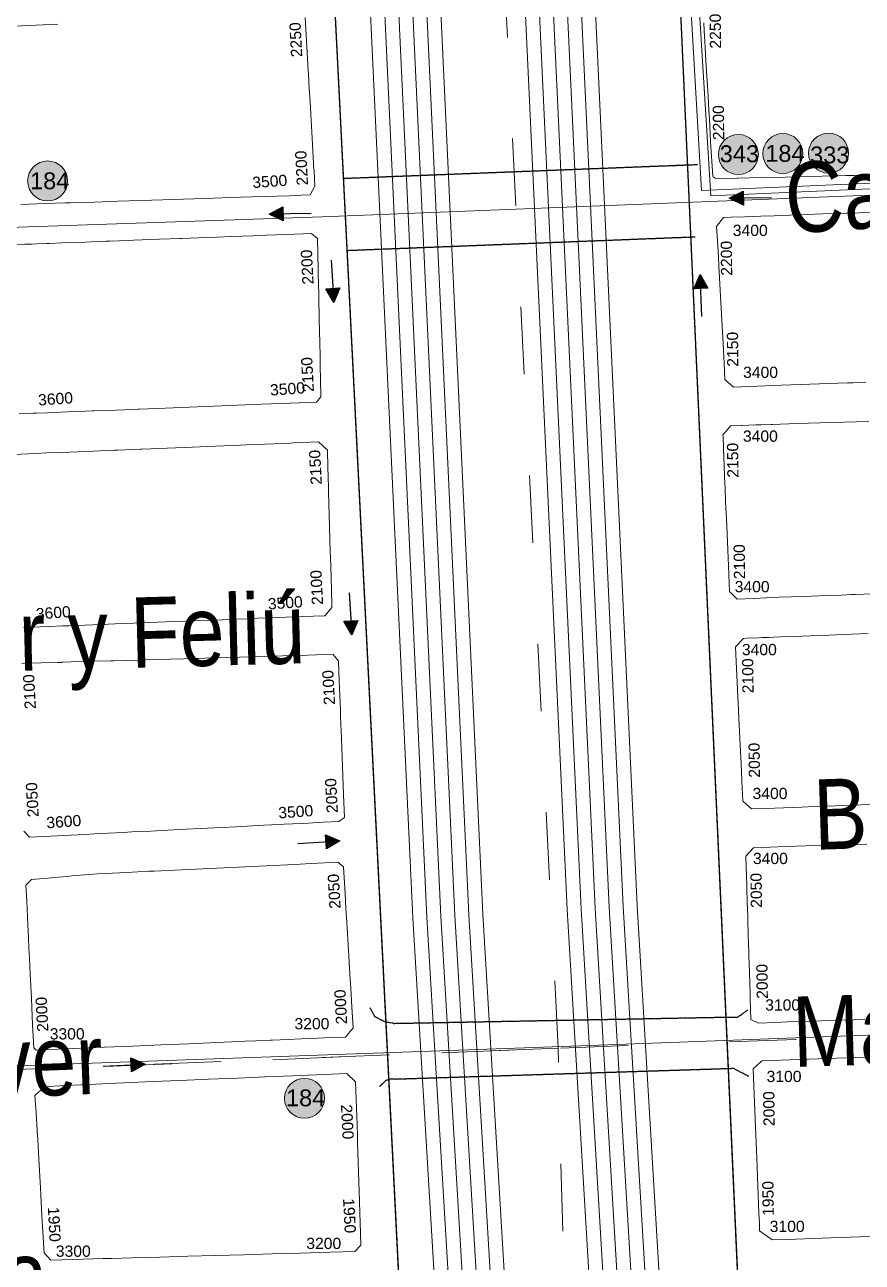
# Model space of a CAD drawing. Header units: millimetres. Extents: x 11558 to 23675, y 49449 to 61482.
# Drawn here: x 17362.6 to 17660.8, y 55623 to 56063.2 of the extents above; entities that cross this region are included whole.
import ezdxf

# ---------------------------------------------------------------- set-up
doc = ezdxf.new("R2010")
doc.units = ezdxf.units.MM
doc.linetypes.add('ACAD_ISO03W100', pattern=[30, 12, -18])
doc.linetypes.add('HIDDEN', pattern=[0.375, 0.25, -0.125])
for name, color, linetype in [('0. autopistas', 254, 'Continuous'), ('0. plano base - nombres calles', 22, 'Continuous'), ('0. Plano Base - PLANO', 254, 'Continuous'), ('0. Plano base - sentido calles', 253, 'Continuous'), ('0.BARRIOS - DIVISIÓN', 12, 'ACAD_ISO03W100'), ('7. puesta en valor CC la lucila', 212, 'Continuous'), ('Linea 343 IDA', 55, 'Continuous'), ('numeración', 7, 'Continuous')]:
    doc.layers.add(name, color=color, linetype=linetype)
for name, color, linetype, true_color in [('Linea 15 a Cap', 7, 'Continuous', 0x13f12d), ('Linea 15 a Prov', 7, 'Continuous', 0x077e15), ('Linea 184 IDA', 7, 'Continuous', 0x3d3d3d), ('Linea 184 REGRESO', 7, 'Continuous', 0x18f75b), ('Linea 194 ida', 7, 'Continuous', 0x8f148f), ('Linea 194 vuelta', 7, 'Continuous', 0x34dad7), ('Linea 228 ida', 7, 'Continuous', 0x8d6453), ('Linea 228 vuelta', 7, 'Continuous', 0x73a95b), ('Linea 371', 7, 'Continuous', 0xfb0804), ('Linea 430', 7, 'Continuous', 0xdb7a0a), ('Linea 57 ida', 7, 'Continuous', 0xf6120e), ('Linea 57 vuelta', 7, 'Continuous', 0x71160a), ('Linea 707 - ex333', 7, 'Continuous', 0xad002b)]:
    doc.layers.add(name, color=color, linetype=linetype, true_color=true_color)
doc.layers.get('7. puesta en valor CC la lucila').off()
doc.styles.get("Standard").update_dxf_attribs({"font": 'arial.ttf'})

# ---------------------------------------------------------------- blocks, each defined once
blk = doc.blocks.new('MANZANAS')
at = {"layer": '0. Plano Base - PLANO', "color": 0, "linetype": 'Continuous', "lineweight": 5}
for p, q in [((5636954.02, 6178970.23), (5636844.52, 6178907.79)), ((5636857.42, 6178885.74), (5636965.11, 6178947.14))]:
    blk.add_line(p, q, dxfattribs=at)
for points in [[(5636874.73, 6179076.35), (5636826.11, 6179184.3), (5637229.55, 6178486.46), (5637246.52, 6178452.94), (5637249.52, 6178447.94), (5637250.51, 6178445.94), (5637250.51, 6178441.94), (5637155.46, 6178388.03), (5637152.46, 6178388.03), (5637150.46, 6178389.03), (5637148.46, 6178391.04), (5637143.96, 6178396.04), (5636706.98, 6179142.85)], [(5637014.27, 6178997.58), (5637006.59, 6178993.35), (5637005.17, 6178992.56), (5637002.67, 6178991.18), (5636999.04, 6178989.18), (5636983.86, 6178980.82), (5636976.37, 6178976.69), (5636968.94, 6178972.59), (5636968.74, 6178972.48), (5636962.55, 6178969.07), (5636961.79, 6178968.84), (5636961, 6178968.96), (5636960.65, 6178969.14), (5636956.16, 6178976.67), (5636954.4, 6178979.61), (5636950.25, 6178986.59), (5636948.68, 6178989.22), (5636946.1, 6178993.55), (5636944.19, 6178996.75), (5636941.55, 6179001.17), (5636938.6, 6179006.13), (5636937.05, 6179008.73), (5636936.08, 6179010.36), (5636934.08, 6179013.71), (5636934.06, 6179013.75), (5636932.67, 6179016.07)], [(5637042.89, 6178929.21), (5637038.84, 6178926.93), (5637037.16, 6178925.99), (5637031.33, 6178922.71), (5637016.68, 6178914.48), (5637001.78, 6178905.96), (5636997.86, 6178906.98), (5636994.9, 6178912), (5636990.28, 6178919.85), (5636986.11, 6178926.93), (5636981.72, 6178934.39), (5636977.32, 6178941.86), (5636975.64, 6178944.72), (5636972.8, 6178949.47), (5636970.07, 6178953.85), (5636970.84, 6178957.84), (5636973.25, 6178959.2), (5636977.51, 6178961.61), (5636982.46, 6178964.4), (5636986.55, 6178966.71), (5636991.57, 6178969.55), (5636994.29, 6178971.09), (5637001.61, 6178975.23), (5637008.89, 6178979.34), (5637009.96, 6178979.95), (5637012.93, 6178981.62), (5637016.47, 6178983.62)], [(5636715.02, 6178901.57), (5636720.56, 6178904.81), (5636722.12, 6178905.72), (5636728.9, 6178909.69)], [(5636805.97, 6178952.33), (5636812.3, 6178941.66), (5636814.59, 6178937.8), (5636816.41, 6178934.73), (5636818.8, 6178930.72), (5636821.21, 6178926.65), (5636823.52, 6178922.76), (5636827.88, 6178915.42), (5636832.52, 6178907.6), (5636832.91, 6178906.94), (5636833.98, 6178905.14), (5636836.66, 6178900.62), (5636836.61, 6178898.92), (5636836.56, 6178897.09), (5636833.8, 6178895.54), (5636830.06, 6178893.44), (5636822.3, 6178889.08), (5636814.95, 6178884.95), (5636803.67, 6178878.61), (5636790.83, 6178871.4), (5636776.9, 6178863.58), (5636769.73, 6178859.55), (5636762.17, 6178855.3), (5636760.67, 6178854.46), (5636754.34, 6178850.9), (5636746.75, 6178846.64)], [(5637079.49, 6178863.38), (5637074.42, 6178860.52), (5637073.18, 6178859.82), (5637070.08, 6178858.07), (5637065.76, 6178855.63), (5637058.14, 6178851.33), (5637050.6, 6178847.08), (5637043.05, 6178842.68), (5637037.78, 6178839.61), (5637034.04, 6178840.78), (5637032.66, 6178843.2), (5637030.99, 6178846.1), (5637026.69, 6178853.62), (5637022.38, 6178861.13), (5637018.07, 6178868.64), (5637017.28, 6178870.02), (5637016.64, 6178871.14), (5637016.58, 6178871.26), (5637015.66, 6178872.85), (5637015.03, 6178873.96), (5637013.55, 6178876.55), (5637008.73, 6178884.96), (5637006.7, 6178888.49), (5637006.31, 6178889.14), (5637006.52, 6178890.06), (5637006.74, 6178891.02), (5637006.9, 6178891.73), (5637007.26, 6178893.28), (5637010.52, 6178895.11), (5637010.78, 6178895.25), (5637012.82, 6178896.4), (5637015.12, 6178897.69), (5637016.66, 6178898.56), (5637016.75, 6178898.6), (5637019.87, 6178900.36), (5637020.23, 6178900.56), (5637027.78, 6178904.8), (5637035.1, 6178908.9), (5637042.44, 6178913.02), (5637046.33, 6178915.21), (5637050.14, 6178917.34)], [(5636750.77, 6178832.56), (5636754.55, 6178834.71), (5636756.75, 6178835.96), (5636758.33, 6178836.86), (5636761.42, 6178838.62), (5636762.19, 6178839.05), (5636766.02, 6178841.23), (5636773.38, 6178845.41), (5636775.1, 6178846.39), (5636779.88, 6178849.11), (5636780.92, 6178849.7), (5636786.68, 6178852.97), (5636788.27, 6178853.88), (5636796.26, 6178858.42), (5636802.57, 6178862), (5636803.17, 6178862.34), (5636810.92, 6178866.75), (5636814.22, 6178868.62), (5636818.52, 6178871.06), (5636825.25, 6178874.89), (5636826.13, 6178875.39), (5636835.63, 6178880.79), (5636843.3, 6178885.15), (5636846.06, 6178884.57), (5636851.4, 6178874.81), (5636851.97, 6178873.78), (5636855.62, 6178867.12), (5636856.1, 6178866.24), (5636859.76, 6178859.55), (5636863.93, 6178851.94), (5636864.31, 6178851.24), (5636865.71, 6178848.7), (5636868, 6178844.51), (5636869.96, 6178840.93), (5636873.11, 6178835.18), (5636872.78, 6178833.62), (5636872.59, 6178832.79), (5636864.52, 6178828.18), (5636864.41, 6178828.12), (5636861.73, 6178826.59), (5636855.57, 6178823.07), (5636848.15, 6178818.84), (5636840.59, 6178814.53), (5636833.17, 6178810.29), (5636825.74, 6178806.06), (5636817.85, 6178801.56), (5636817.38, 6178801.29), (5636815.7, 6178800.33), (5636810.61, 6178797.42), (5636803.64, 6178793.45), (5636803.12, 6178793.15), (5636799.04, 6178790.82), (5636795.63, 6178788.88), (5636789.31, 6178785.27), (5636785.88, 6178783.32), (5636784.91, 6178782.76), (5636780.54, 6178780.27)], [(5637115.04, 6178797.5), (5637110.68, 6178795.03), (5637107.63, 6178793.3), (5637100.11, 6178789.03), (5637095.89, 6178786.64), (5637092.28, 6178784.59), (5637083.86, 6178779.82), (5637080.23, 6178777.76), (5637076.7, 6178775.75), (5637072.71, 6178776.76), (5637069.1, 6178782.97), (5637069.04, 6178783.08), (5637065.88, 6178788.52), (5637063.86, 6178791.99), (5637059.03, 6178800.3), (5637055.18, 6178806.92), (5637054.05, 6178808.87), (5637050.15, 6178815.57), (5637049.02, 6178817.51), (5637045.1, 6178824.27), (5637046.24, 6178828.3), (5637047.18, 6178828.83), (5637050.96, 6178830.99), (5637051.99, 6178831.58), (5637054.03, 6178832.74), (5637055.57, 6178833.62), (5637057.65, 6178834.8), (5637061.79, 6178837.16), (5637069.45, 6178841.53), (5637072.67, 6178843.36), (5637077.02, 6178845.84), (5637084.78, 6178850.26)], [(5636785.32, 6178766.51), (5636792.47, 6178770.6), (5636795.65, 6178772.42), (5636799.76, 6178774.77), (5636802.81, 6178776.52), (5636810.18, 6178780.73), (5636816.71, 6178784.47), (5636817.69, 6178785.03), (5636822.21, 6178787.61), (5636824.72, 6178789.05), (5636825.22, 6178789.33), (5636832.92, 6178793.74), (5636840.76, 6178798.22), (5636847.86, 6178802.28), (5636855.6, 6178806.71), (5636857.47, 6178807.78), (5636859.65, 6178809.03), (5636863.25, 6178811.09), (5636871.2, 6178815.63), (5636871.9, 6178816.04), (5636879.71, 6178820.5), (5636883.88, 6178819.43), (5636886.91, 6178813.97), (5636888.52, 6178811.08), (5636890.34, 6178807.81), (5636891.1, 6178806.46), (5636895.28, 6178798.94), (5636896.94, 6178795.97), (5636899.52, 6178791.32), (5636901.32, 6178788.09), (5636903.84, 6178783.57), (5636906.16, 6178779.4), (5636907.92, 6178776.24), (5636910.7, 6178771.24), (5636911.1, 6178770.52), (5636910.19, 6178766.7), (5636910.02, 6178766.6), (5636903.4, 6178762.82), (5636900.66, 6178761.26), (5636893.62, 6178757.26), (5636889.44, 6178754.87), (5636886.18, 6178753.02), (5636881.51, 6178750.36), (5636878.48, 6178748.63), (5636871.26, 6178744.52), (5636867.08, 6178742.14), (5636863.46, 6178740.08), (5636855.96, 6178735.8), (5636848.56, 6178731.58), (5636845.31, 6178729.72), (5636841.01, 6178727.26), (5636833.4, 6178722.91), (5636830.98, 6178721.52), (5636829.18, 6178720.49), (5636824.71, 6178717.94), (5636816.97, 6178713.51)], [(5637147.01, 6178727.86), (5637143.49, 6178725.89), (5637138.75, 6178723.25), (5637130.97, 6178718.92), (5637123.02, 6178714.48), (5637119.17, 6178712.26), (5637114.07, 6178709.3), (5637111.05, 6178709.23), (5637107.34, 6178715.84), (5637106.13, 6178718), (5637105.92, 6178718.37), (5637105.35, 6178719.39), (5637104.96, 6178720.09), (5637102.62, 6178724.26), (5637101.54, 6178726.19), (5637101.51, 6178726.23), (5637101.24, 6178726.72), (5637100.15, 6178728.66), (5637100.09, 6178728.76), (5637098.77, 6178731.12), (5637098.51, 6178731.58), (5637097.8, 6178732.86), (5637096.51, 6178735.14), (5637096.3, 6178735.54), (5637091.23, 6178744.57), (5637091.2, 6178744.62), (5637087.64, 6178750.96), (5637086.11, 6178753.69), (5637084.42, 6178756.71), (5637082.61, 6178759.94), (5637083.68, 6178763.81), (5637093.83, 6178769.58), (5637099.66, 6178772.89), (5637102.28, 6178774.34), (5637107.93, 6178777.48), (5637115.89, 6178781.9), (5637118.91, 6178783.57)], [(5636822.42, 6178701.93), (5636825.22, 6178703.5), (5636828.41, 6178705.27), (5636833.48, 6178708.1), (5636834.86, 6178708.87), (5636834.95, 6178708.92), (5636837.7, 6178710.52), (5636842.28, 6178713.2), (5636850.03, 6178717.32), (5636851, 6178717.86), (5636855.26, 6178720.24), (5636858.72, 6178722.16), (5636859.8, 6178722.77), (5636868.56, 6178727.65), (5636872.73, 6178729.97), (5636874.23, 6178730.81), (5636876.18, 6178731.9), (5636877.47, 6178732.61), (5636881.34, 6178734.77), (5636886.06, 6178737.4), (5636894.13, 6178741.9), (5636894.94, 6178742.35), (5636903.5, 6178747.13), (5636906.04, 6178748.54), (5636908.49, 6178749.91), (5636914.04, 6178753), (5636919.17, 6178755.86), (5636922.01, 6178754.67), (5636925.49, 6178748.54), (5636930.63, 6178739.48), (5636931.77, 6178737.48), (5636935.62, 6178730.69), (5636940.55, 6178721.99), (5636945.5, 6178713.27), (5636949.51, 6178706.19), (5636948.4, 6178704.06), (5636943.56, 6178701.22), (5636938.96, 6178698.53), (5636934.17, 6178695.72), (5636931.63, 6178694.24), (5636929.66, 6178693.08), (5636927.66, 6178691.91), (5636925.21, 6178690.48), (5636916.8, 6178685.55), (5636908.04, 6178680.42), (5636899.3, 6178675.31), (5636890.63, 6178670.23), (5636888.07, 6178668.73), (5636884.72, 6178666.77), (5636882.11, 6178665.24), (5636877.56, 6178662.58), (5636873.29, 6178660.07), (5636870.45, 6178658.41), (5636865.86, 6178655.72), (5636859.74, 6178652.14), (5636853.3, 6178648.37), (5636850.48, 6178649.37)], [(5637184.13, 6178660.14), (5637181.08, 6178658.42), (5637172.06, 6178653.33), (5637169.42, 6178651.85), (5637158.54, 6178645.71), (5637153.9, 6178643.09), (5637148.47, 6178643.89), (5637147.94, 6178644.83), (5637147.11, 6178646.28), (5637145.33, 6178649.41), (5637140.5, 6178657.86), (5637135.64, 6178666.37), (5637128.8, 6178678.37), (5637127.29, 6178681.01), (5637119.89, 6178693.97), (5637120.36, 6178695.33), (5637121.28, 6178697.98), (5637132.8, 6178704.47), (5637132.94, 6178704.55), (5637150.3, 6178714.33), (5637158.06, 6178718.7)], [(5637103.49, 6178706.25), (5637106.5, 6178707.74), (5637108.5, 6178711.74)], [(5637103.49, 6178706.25), (5636998.86, 6178649.36), (5636995.86, 6178648.36), (5636991.86, 6178648.36), (5636988.86, 6178650.37)], [(5637008.73, 6178632.05), (5637113.75, 6178690.91), (5637119.75, 6178690.91)], [(5637008.76, 6178632.07), (5637006.76, 6178631.07), (5637005.76, 6178630.07), (5637004.76, 6178627.07)]]:
    blk.add_lwpolyline(points, dxfattribs=at)
for points in [[(5636896.98, 6178586.02), (5636890.36, 6178582.22), (5636889.18, 6178582.54), (5636885.06, 6178589.6), (5636880.3, 6178597.78), (5636875.88, 6178605.38), (5636874.54, 6178607.69), (5636873.01, 6178610.3), (5636871.35, 6178613.16), (5636869.46, 6178616.42), (5636867.11, 6178620.45), (5636862.8, 6178627.85), (5636860.05, 6178632.58), (5636860.8, 6178635.33), (5636866.9, 6178639.18), (5636867.62, 6178639.63), (5636871.69, 6178642.2), (5636873.14, 6178643.12), (5636878.22, 6178646.32), (5636880.77, 6178647.93), (5636889.77, 6178653.22), (5636896.61, 6178657.19), (5636898.2, 6178658.12), (5636906.71, 6178663.07), (5636915.38, 6178668.1), (5636924.14, 6178673.2), (5636932.7, 6178678.17), (5636941.48, 6178683.28), (5636946.55, 6178686.22), (5636954.87, 6178691.06), (5636955.61, 6178690.89), (5636957.33, 6178690.49), (5636962.27, 6178682.24), (5636964.89, 6178677.86), (5636967.5, 6178673.49), (5636972.62, 6178664.93), (5636977.91, 6178656.1), (5636979.52, 6178653.4), (5636982.96, 6178647.65), (5636986.79, 6178641.26), (5636985.83, 6178637.12), (5636979.33, 6178633.38), (5636977.11, 6178632.1), (5636975.27, 6178631.04), (5636972.12, 6178629.23), (5636968.15, 6178626.95), (5636963.34, 6178624.18), (5636962.6, 6178623.76), (5636958.17, 6178621.21), (5636954.76, 6178619.25), (5636950.68, 6178616.9), (5636946.14, 6178614.29), (5636937.47, 6178609.31), (5636928.88, 6178604.37), (5636920.1, 6178599.32), (5636911.42, 6178594.33), (5636903.97, 6178590.05)], [(5637005.72, 6178608.07), (5637006.75, 6178606.24), (5637006.99, 6178605.82), (5637015.59, 6178590.5), (5637017.14, 6178587.75), (5637019.45, 6178583.64), (5637020.8, 6178581.24), (5637024.9, 6178573.93), (5637024.03, 6178570.95), (5637016.25, 6178566.62), (5637006.96, 6178561.46), (5636998.29, 6178556.64), (5636989.31, 6178551.65), (5636980.66, 6178546.85), (5636971.99, 6178542.03), (5636963.26, 6178537.18), (5636954.59, 6178532.36), (5636948.28, 6178528.86), (5636945.61, 6178527.37), (5636936.19, 6178522.13), (5636932.83, 6178520.27), (5636929.39, 6178518.36), (5636926.03, 6178519.5), (5636919.29, 6178530.87), (5636915.56, 6178537.17), (5636914.22, 6178539.43), (5636909, 6178548.26), (5636905.4, 6178554.33), (5636903.89, 6178556.88), (5636900.53, 6178562.56), (5636898.97, 6178565.05), (5636897.28, 6178567.73), (5636897.45, 6178568.15), (5636898.28, 6178570.13), (5636899.12, 6178572.12), (5636900.02, 6178572.66), (5636903.6, 6178574.78), (5636905.45, 6178575.88), (5636914.66, 6178581.29), (5636920.92, 6178584.88), (5636923.43, 6178586.33), (5636932.2, 6178591.37), (5636940.73, 6178596.27), (5636949.5, 6178601.31), (5636958.31, 6178606.38), (5636962.98, 6178609.05), (5636966.9, 6178611.31), (5636975.59, 6178616.3), (5636992.24, 6178625.87), (5636996.4, 6178624.66), (5637003.99, 6178611.16), (5637004.07, 6178611.01)]]:
    blk.add_lwpolyline(points, close=True, dxfattribs=at)
blk = doc.blocks.new('184 ida')
at = {"layer": 'Linea 184 IDA', "lineweight": 211, "true_color": 0xededed}
h = blk.add_hatch(color=7, dxfattribs=at)
h.dxf.hatch_style = 1
edge = h.paths.add_edge_path()
edge.add_arc((0, 0), 7.11, 0, 360)
at = {"layer": 'Linea 184 IDA', "lineweight": 9}
blk.add_circle((0, 0), 7.11, dxfattribs=at)
at = {"layer": 'Linea 184 IDA', "lineweight": 15, "insert": (-6.6, 3.17), "char_height": 6, "attachment_point": 1}
blk.add_mtext_dynamic_manual_height_columns('184', width=16.4579, gutter_width=12.5, heights=[0], dxfattribs=at)
blk = doc.blocks.new('184 vuelta')
at = {"layer": 'Linea 184 REGRESO', "lineweight": 211, "true_color": 0xededed}
h = blk.add_hatch(color=7, dxfattribs=at)
h.dxf.hatch_style = 1
edge = h.paths.add_edge_path()
edge.add_arc((0, 0), 7.11, 0, 360)
at = {"layer": 'Linea 184 REGRESO', "lineweight": 9}
blk.add_circle((0, 0), 7.11, dxfattribs=at)
at = {"layer": 'Linea 184 REGRESO', "lineweight": 15, "insert": (-6.26, 3.05), "char_height": 6, "attachment_point": 1}
blk.add_mtext_dynamic_manual_height_columns('184', width=16.4579, gutter_width=12.5, heights=[0], dxfattribs=at)
blk = doc.blocks.new('343 ida')
at = {"layer": 'Linea 343 IDA', "lineweight": 211, "true_color": 0xededed}
h = blk.add_hatch(color=7, dxfattribs=at)
h.dxf.hatch_style = 1
edge = h.paths.add_edge_path()
edge.add_arc((0, 0), 7.11, 0, 360)
at = {"layer": 'Linea 343 IDA', "lineweight": 15}
blk.add_circle((0, 0), 7.11, dxfattribs=at)
at = {"layer": 'Linea 343 IDA', "lineweight": 211, "insert": (-6.63, 3.28), "char_height": 6, "attachment_point": 1}
blk.add_mtext_dynamic_manual_height_columns('343', width=12.2859, gutter_width=12.5, heights=[0], dxfattribs=at)
blk = doc.blocks.new('707 ida')
at = {"layer": 'Linea 707 - ex333', "lineweight": 211, "true_color": 0xededed}
h = blk.add_hatch(color=7, dxfattribs=at)
h.dxf.hatch_style = 1
edge = h.paths.add_edge_path()
edge.add_arc((-10.26, 6.45), 7.11, 0, 360)
at = {"layer": 'Linea 707 - ex333', "lineweight": 9}
blk.add_circle((-10.26, 6.45), 7.11, dxfattribs=at)
at = {"layer": 'Linea 707 - ex333', "lineweight": 211, "insert": (-16.82, 8.81), "char_height": 6, "attachment_point": 1}
blk.add_mtext_dynamic_manual_height_columns('333', width=27.2677, gutter_width=12.5, heights=[0], dxfattribs=at)

msp = doc.modelspace()

# ---------------------------------------------------------------- hatches: boundary and pattern name
at = {"layer": '0. Plano base - sentido calles', "linetype": 'Continuous', "lineweight": 25, "ltscale": 2, "true_color": 0x1a1a1a}
h = msp.add_hatch(color=250, dxfattribs=at)
h.dxf.hatch_style = 1
h.paths.add_polyline_path([(17613.41, 56001.44), (17618.44, 55998.99), (17618.41, 56001.49)])
h.paths.add_polyline_path([(17613.41, 56001.44), (17618.41, 56001.49), (17618.38, 56003.99)])
h = msp.add_hatch(color=250, dxfattribs=at)
h.dxf.hatch_style = 1
h.paths.add_polyline_path([(17449.58, 55995.82), (17454.61, 55993.37), (17454.58, 55995.87)])
h.paths.add_polyline_path([(17449.58, 55995.82), (17454.58, 55995.87), (17454.55, 55998.37)])
h = msp.add_hatch(color=250, dxfattribs=at)
h.dxf.hatch_style = 1
h.paths.add_polyline_path([(17603.09, 55974.34), (17600.79, 55969.25), (17603.29, 55969.35)])
h.paths.add_polyline_path([(17603.09, 55974.34), (17603.29, 55969.35), (17605.79, 55969.45)])
h = msp.add_hatch(color=250, dxfattribs=at)
h.dxf.hatch_style = 1
h.paths.add_polyline_path([(17472.62, 55964.42), (17474.83, 55969.56), (17472.33, 55969.41)])
h.paths.add_polyline_path([(17472.62, 55964.42), (17472.33, 55969.41), (17469.84, 55969.27)])
h = msp.add_hatch(color=250, dxfattribs=at)
h.dxf.hatch_style = 1
h.paths.add_polyline_path([(17479.02, 55846.17), (17481.23, 55851.3), (17478.73, 55851.16)])
h.paths.add_polyline_path([(17479.02, 55846.17), (17478.73, 55851.16), (17476.23, 55851.01)])
h = msp.add_hatch(color=250, dxfattribs=at)
h.dxf.hatch_style = 1
h.paths.add_polyline_path([(17474.83, 55772.83), (17469.69, 55775.03), (17469.84, 55772.53)])
h.paths.add_polyline_path([(17474.83, 55772.83), (17469.84, 55772.53), (17469.99, 55770.04)])
h = msp.add_hatch(color=250, dxfattribs=at)
h.dxf.hatch_style = 1
h.paths.add_polyline_path([(17405.52, 55693.39), (17400.41, 55695.65), (17400.53, 55693.15)])
h.paths.add_polyline_path([(17405.52, 55693.39), (17400.53, 55693.15), (17400.65, 55690.65)])

# ---------------------------------------------------------------- linework, layer by layer
at = {"layer": '0. autopistas'}
for p, q in [((17505.96, 55416.25), (17462.49, 56280.42)), ((17587.31, 56262.28), (17623.6, 55457.03))]:
    msp.add_line(p, q, dxfattribs=at)
at = {"layer": '0. autopistas', "linetype": 'HIDDEN'}
for p, q in [((17602.13, 56013.34), (17476.17, 56008.42)), ((17477.46, 55982.9), (17601.33, 55987.74)), ((17487.31, 55710.28), (17485.58, 55713.44)), ((17616.42, 55710.12), (17620.04, 55712.75)), ((17490.86, 55708.44), (17487.31, 55710.28)), ((17493.98, 55707.94), (17490.86, 55708.44)), ((17493.98, 55707.94), (17613.07, 55710.18)), ((17613.07, 55710.18), (17616.42, 55710.12)), ((17615.1, 55691.85), (17494.76, 55688.03)), ((17615.1, 55691.85), (17620.42, 55689.08)), ((17491.22, 55687.64), (17488.95, 55685.44)), ((17492.57, 55688.07), (17491.22, 55687.64)), ((17494.8, 55688.03), (17492.57, 55688.07))]:
    msp.add_line(p, q, dxfattribs=at)
at = {"layer": '0. Plano base - sentido calles', "color": 250, "linetype": 'Continuous', "lineweight": 25, "ltscale": 2, "true_color": 0x1a1a1a}
for points in [[(17628.41, 56001.61), (17613.41, 56001.44), (17618.38, 56003.99), (17618.44, 55998.99), (17613.41, 56001.44)], [(17464.58, 55995.99), (17449.58, 55995.82), (17454.55, 55998.37), (17454.61, 55993.37), (17449.58, 55995.82)], [(17471.76, 55979.4), (17472.62, 55964.42), (17469.84, 55969.27), (17474.83, 55969.56), (17472.62, 55964.42)], [(17603.68, 55959.36), (17603.09, 55974.34), (17605.79, 55969.45), (17600.79, 55969.25), (17603.09, 55974.34)], [(17478.15, 55861.14), (17479.02, 55846.17), (17476.23, 55851.01), (17481.23, 55851.3), (17479.02, 55846.17)], [(17459.86, 55771.93), (17474.83, 55772.83), (17469.99, 55770.04), (17469.69, 55775.03), (17474.83, 55772.83)], [(17390.54, 55692.66), (17405.52, 55693.39), (17400.65, 55690.65), (17400.41, 55695.65), (17405.52, 55693.39)]]:
    msp.add_lwpolyline(points, dxfattribs=at)
at = {"layer": '0.BARRIOS - DIVISIÓN', "color": 14, "lineweight": 18, "ltscale": 2}
for points in [[(16311.92, 55648.81), (17552.48, 55699.13), (17505.57, 56634.4), (17339.24, 57366.84), (17027.55, 58263.71), (16421.34, 58257.46)], [(21185.39, 56161.52), (21178.83, 56000.77), (21300.45, 55999.5), (21270.69, 55899.86), (21171.53, 55912.66), (21162.25, 55848.43), (21316.32, 55824.7), (21324.08, 55861.86), (21338.64, 55861.3), (21331.71, 55780.29), (21308.87, 55782.23), (21312.44, 55804.88), (21216.26, 55816.03), (21208.47, 55759.38), (21183.69, 55761.94), (21190.38, 55818.05), (20969.49, 55832.27), (20681.41, 55821.47), (19757.42, 55789.39), (18967.23, 55750.75), (18450.62, 55734.7), (17997.13, 55715.25), (17552.48, 55699.13), (17505.57, 56634.4)], [(19746.68, 55789.02), (19726.12, 55476.55), (19705.29, 55342.21), (19682.91, 54948.63), (19661.94, 54643.15), (19640.4, 54304.03), (19607.91, 53959.65), (19567.75, 53570.63), (19550.03, 53389.45), (19077.25, 53357.53), (18962.05, 53342.81), (18817.78, 53351.07), (18595.68, 53358.57), (18202.92, 53380.53), (17765.7, 53372.91), (17659.73, 53390.45), (17637.92, 53679.7), (17639.89, 53799.72), (17625.59, 53940.22), (17597.55, 54075.9), (17579.24, 54125.09), (17580.44, 54241.86), (17585.92, 54374.44), (17552.48, 55699.13)], [(15243.48, 55607.68), (15214.21, 55300.54), (15052.83, 55293.83), (15112.91, 54921.92), (14987.64, 54310.9), (17059.08, 54362.46), (17585.92, 54374.44), (17552.48, 55699.13), (15243.48, 55607.68)]]:
    msp.add_lwpolyline(points, dxfattribs=at)
at = {"layer": 'Linea 15 a Cap', "lineweight": 15}
msp.add_lwpolyline([(17583.77, 54155.58), (17556.37, 54318.32), (17549.99, 54417.58), (17539.93, 54751.32), (17534.46, 55016.32), (17524.11, 55438.26), (17505.75, 55745.77), (17489.22, 56100.17)], dxfattribs=at)
at = {"layer": 'Linea 15 a Prov', "lineweight": 15}
msp.add_lwpolyline([(17652.62, 54168.22), (17625.99, 54326.4), (17619.92, 54420.88), (17609.91, 54753.1), (17604.45, 55017.9), (17594.06, 55441.21), (17575.66, 55749.48), (17559.15, 56103.3)], dxfattribs=at)
at = {"layer": 'Linea 184 IDA', "lineweight": 15}
msp.add_lwpolyline([(16878.08, 55675.73), (16878.08, 55675.73), (17560.61, 55699.89), (18038.89, 55717.75), (18690.12, 55742.26), (19230.3, 55762.91), (19236.52, 55614.09), (19251.64, 55253.73), (19262.26, 55226.04), (19274.53, 55208.74), (19283.65, 54973.8), (19287.89, 54757.11), (19014.44, 54750.37), (18782.58, 54745.19), (18798.61, 54167.16), (18802.28, 53937.09), (19426.76, 53949.15), (19593.58, 53953.2), (19584.37, 53851.92), (19560.85, 53617.56), (19560.94, 53604.07), (19532.14, 53324.74)], dxfattribs=at)
at = {"layer": 'Linea 184 REGRESO', "lineweight": 15}
msp.add_lwpolyline([(18925.72, 54068.75), (18922.92, 54234.62), (18918.46, 54436.58), (18911.58, 54637.9), (18907.37, 54799.57), (18905.84, 54856.34), (19338.26, 54867.96), (19412.79, 54869.99), (19406.06, 55113.31), (19396.81, 55329.57), (19392.8, 55476.76), (19078.64, 55459.12), (18743.66, 55443.55), (18743.13, 55591.1), (18726.44, 56046.68), (18224.33, 56024.77), (17468.49, 55994.84), (17081.69, 55981.68), (16780.07, 55969.7), (16774.1, 56072.01)], dxfattribs=at)
at = {"layer": 'Linea 194 ida', "lineweight": 15}
msp.add_lwpolyline([(17593.6, 54157.39), (17566.31, 54319.47), (17559.98, 54418.05), (17549.93, 54751.57), (17544.46, 55016.55), (17534.1, 55438.68), (17515.74, 55746.3), (17499.21, 56100.62)], dxfattribs=at)
at = {"layer": 'Linea 194 vuelta', "lineweight": 15}
msp.add_lwpolyline([(17642.79, 54166.41), (17616.05, 54325.24), (17609.93, 54420.41), (17599.91, 54752.84), (17594.45, 55017.68), (17584.07, 55440.79), (17565.67, 55748.95), (17549.16, 56102.85)], dxfattribs=at)
at = {"layer": 'Linea 228 ida', "lineweight": 15}
msp.add_lwpolyline([(17637.87, 54165.51), (17611.07, 54324.67), (17604.93, 54420.17), (17594.91, 54752.72), (17589.45, 55017.56), (17579.07, 55440.58), (17560.68, 55748.69), (17544.16, 56102.63)], dxfattribs=at)
at = {"layer": 'Linea 228 vuelta', "lineweight": 15}
msp.add_lwpolyline([(17588.68, 54156.48), (17561.34, 54318.9), (17554.98, 54417.82), (17544.93, 54751.45), (17539.46, 55016.43), (17529.11, 55438.47), (17510.75, 55746.03), (17494.21, 56100.39)], dxfattribs=at)
at = {"layer": 'Linea 343 IDA', "lineweight": 15}
msp.add_lwpolyline([(19341.47, 56076.12), (18627.75, 56047.28), (17606.8, 56002.27), (17575.95, 56501.2)], dxfattribs=at)
at = {"layer": 'Linea 371', "lineweight": 15}
for points in [[(17725.56, 53456.25), (17715.08, 53668.5), (17705.9, 53842.77), (17685.3, 54029.52), (17657.54, 54169.12), (17630.96, 54326.97), (17624.91, 54421.12), (17614.91, 54753.22), (17609.44, 55018.02), (17599.05, 55441.42), (17580.65, 55749.75), (17564.14, 56103.52), (17552.21, 56382.28), (17540.9, 56622.56), (17522.31, 56715.45), (17438.74, 57119.43), (17385.05, 57385.09), (17331.8, 57583.94), (17287.45, 57721.37), (17289.44, 57848.9), (17264.06, 57918.91), (17222.67, 57987.51), (17161.06, 58051.63), (17029.71, 58350.34)], [(17636.76, 53442.38), (17654.97, 53669), (17646.08, 53837.9), (17625.94, 54020.36), (17598.52, 54158.29), (17571.29, 54320.05), (17564.97, 54418.29), (17554.93, 54751.7), (17549.46, 55016.66), (17539.1, 55438.89), (17520.73, 55746.56), (17504.2, 56100.84), (17492.27, 56379.59), (17481.18, 56615.22), (17463.51, 56703.48), (17379.95, 57107.41), (17326.61, 57371.38), (17274.12, 57567.38), (17230.04, 57711.91), (17164.68, 57798.69), (17136.71, 57844.98), (17111.1, 57931.49), (17102.76, 58035.15), (16974.79, 58326.18)]]:
    msp.add_lwpolyline(points, dxfattribs=at)
at = {"layer": 'Linea 430', "lineweight": 15}
for points in [[(17647.71, 54167.32), (17621.02, 54325.82), (17614.92, 54420.65), (17604.91, 54752.97), (17599.45, 55017.79), (17589.06, 55441), (17570.66, 55749.22), (17554.15, 56103.07)], [(17578.85, 54154.68), (17551.39, 54317.74), (17544.99, 54417.35), (17534.93, 54751.19), (17529.47, 55016.21), (17519.11, 55438.05), (17500.76, 55745.5), (17484.22, 56099.95)]]:
    msp.add_lwpolyline(points, dxfattribs=at)
at = {"layer": 'Linea 57 ida', "lineweight": 15}
msp.add_lwpolyline([(17632.95, 54164.61), (17606.1, 54324.09), (17599.94, 54419.94), (17589.92, 54752.59), (17584.45, 55017.45), (17574.07, 55440.37), (17555.68, 55748.42), (17539.17, 56102.4)], dxfattribs=at)
at = {"layer": 'Linea 57 vuelta', "lineweight": 15}
msp.add_lwpolyline([(17603.44, 54159.19), (17576.26, 54320.63), (17569.97, 54418.52), (17559.93, 54751.83), (17554.46, 55016.77), (17544.1, 55439.1), (17525.72, 55746.83), (17509.2, 56101.06)], dxfattribs=at)
at = {"layer": 'Linea 707 - ex333', "lineweight": 15}
msp.add_lwpolyline([(20768.2, 56458.06), (20544.4, 56451.06), (20537.99, 56656.66), (20335.37, 56650.07), (20336.38, 56746.84), (19806.95, 56735.94), (19806.79, 56730.33), (19805.14, 56673.31), (19798.92, 56520.24), (19790.34, 56420.96), (19746.53, 56093.63), (19023.06, 56065.25), (17603.5, 56004.23), (17584.54, 56331.61), (17574.29, 56500.95), (17549.93, 56664.61), (17480.73, 56999.38), (17364.89, 56998.04), (17439.93, 56623.18), (16698.16, 56586.31), (16737.02, 56278.82), (15906.22, 56238.18)], dxfattribs=at)

# ---------------------------------------------------------------- block references
at = {"layer": '0. Plano Base - PLANO', "color": 28, "lineweight": 5, "true_color": 0x0d0d0d, "rotation": 332.5463477508169}
msp.add_blockref('MANZANAS', (-7833237.48, -2828296.13), dxfattribs=at)
at = {"layer": '7. puesta en valor CC la lucila', "color": 250, "lineweight": 30, "rotation": 332.5463477508169}
msp.add_blockref('MANZANAS', (-7833237.48, -2828296.13), dxfattribs=at)
at = {"layer": 'Linea 184 IDA', "lineweight": 15}
msp.add_blockref('184 ida', (17462.22, 55681.27), dxfattribs=at)
at = {"layer": 'Linea 184 REGRESO', "lineweight": 15}
for p in [(17632.49, 56017.35), (17370.78, 56007.6)]:
    msp.add_blockref('184 vuelta', p, dxfattribs=at)
at = {"layer": 'Linea 343 IDA', "lineweight": 15}
msp.add_blockref('343 ida', (17616.66, 56016.99), dxfattribs=at)
at = {"layer": 'Linea 707 - ex333', "lineweight": 15}
msp.add_blockref('707 ida', (17659.02, 56011.05), dxfattribs=at)

# ---------------------------------------------------------------- texts
at = {"layer": '0. plano base - nombres calles', "color": 250, "lineweight": 15, "true_color": 0x1a1a1a, "char_height": 25, "attachment_point": 1}
for s, insert, rotation in [('{\\fArial Narrow|b0|i0|c0|p34;Carlos Villate}', (17632.46, 56013.79), 3.7358), ('{\\fArial Narrow|b0|i0|c0|p34;Virrey Olaguer y Feliú}', (17185.13, 55853.67), 1.5253), ('{\\fArial Narrow|b0|i0|c0|p34;Buenos Aires}', (17643, 55794.66), 1.778), ('{\\fArial Narrow|b0|i0|c0|p34;Malaver}', (17635.51, 55717.39), 1.778), ('{\\fArial Narrow|b0|i0|c0|p34;Antonio Malaver}', (17183.12, 55700.23), 2.1387), ('{\\fArial Narrow|b0|i0|c0|p34;Esmeralda}', (17233.6, 55626.62), 1.778)]:
    msp.add_mtext_dynamic_manual_height_columns(s, width=329.255, gutter_width=12.5, heights=[0], dxfattribs=dict(at, insert=insert, rotation=rotation))
at = {"layer": 'numeración', "color": 251, "true_color": 0x606162, "char_height": 4, "attachment_point": 1}
for s, insert, rotation in [('2250', (17457.45, 56051.52), 93.0143), ('2250', (17606.52, 56054.63), 90.6203), ('2200', (17607.64, 56022.09), 90.6203), ('2200', (17459.49, 56005.88), 93.0143), ('3500', (17443.51, 56009.02), 4.0274), ('2200', (17610.47, 55973.84), 90.6203), ('2200', (17461.49, 55970.66), 93.0143), ('2150', (17612.66, 55941.48), 90.6203), ('2150', (17461.6, 55932.41), 93.0143), ('3500', (17449.82, 55935.21), 4.0274), ('3600', (17367.25, 55931.67), 4.0274), ('2150', (17612.71, 55902.01), 90.6203), ('2150', (17464.42, 55899.42), 93.0143), ('2100', (17615.07, 55865.92), 90.6203), ('2100', (17464.87, 55856.66), 93.0143), ('3600', (17366.45, 55855.58), 4.0274), ('3500', (17449.03, 55859.11), 4.0274), ('2100', (17618.08, 55825.32), 90.6203), ('2100', (17362.63, 55819.6), 93.0143), ('2100', (17469.13, 55821.08), 93.0143), ('2050', (17620.36, 55795.31), 90.6203), ('2050', (17470.13, 55782.64), 93.0143), ('2050', (17363.63, 55781.16), 93.0143), ('3600', (17370.18, 55781.28), 4.0274), ('3500', (17452.76, 55784.81), 4.0274), ('2050', (17471.09, 55748.6), 93.0143), ('2050', (17621.07, 55749), 90.6203), ('2000', (17623.16, 55716.63), 90.6203), ('2000', (17367.09, 55704.85), 93.0143), ('2000', (17473.43, 55707.48), 93.0143), ('2000', (17625.6, 55671.35), 90.6203), ('2000', (17479.16, 55679.21), 272.9402), ('1950', (17625.28, 55639.41), 90.6203), ('1950', (17479.92, 55645.82), 272.9402), ('1950', (17374.84, 55642.73), 272.9402)]:
    msp.add_mtext_dynamic_manual_height_columns(s, width=16.0314, gutter_width=12.5, heights=[0], dxfattribs=dict(at, insert=insert, rotation=rotation))
for s, insert in [('3400', (17614.67, 55992.02)), ('3400', (17618.33, 55941.53)), ('3400', (17618.28, 55918.83)), ('3400', (17615.34, 55865.29)), ('3400', (17617.91, 55842.9)), ('3400', (17621.71, 55791.73)), ('3400', (17621.85, 55768.61)), ('3100', (17626.2, 55716.49)), ('3200', (17458.66, 55709.82)), ('3300', (17371.52, 55706.21)), ('3100', (17626.7, 55691.07)), ('3100', (17627.82, 55637.73)), ('3300', (17373.7, 55628.91)), ('3200', (17462.85, 55631.67))]:
    msp.add_mtext_dynamic_manual_height_columns(s, width=16.0314, gutter_width=12.5, heights=[0], dxfattribs=dict(at, insert=insert))

doc.saveas('drawing.dxf')
